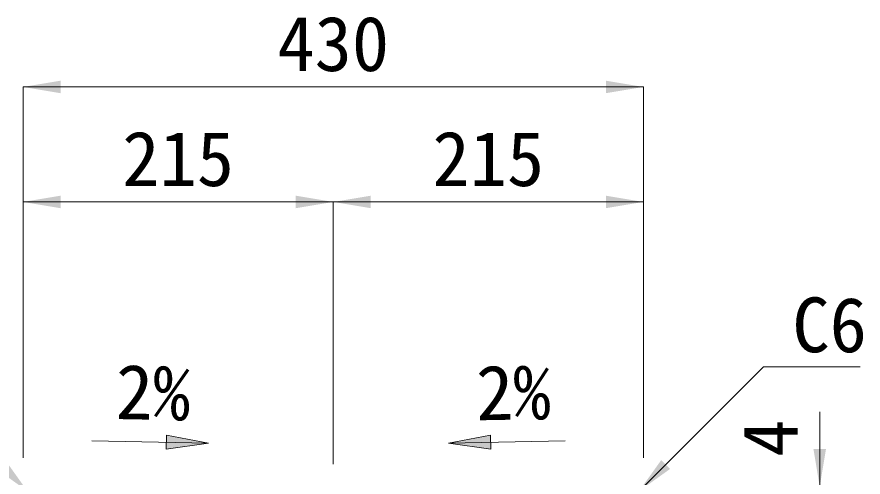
# Model space of a CAD drawing. Units: millimetres at full size, sheet at 1:40. Extents: x 69750 to 116230, y -28801 to 513.
# Drawn here: x 88863 to 89450, y -20037 to -19718 of the extents above; entities that cross this region are included whole.
import ezdxf
from ezdxf.enums import TextEntityAlignment as Align

# ---------------------------------------------------------------- set-up
doc = ezdxf.new("R2010")
doc.units = ezdxf.units.MM
doc.header["$LTSCALE"] = 40
doc.layers.add('寸法線', color=7, linetype='Continuous', lineweight=9)
doc.layers.add('引出線', color=4, linetype='Continuous', lineweight=9)
doc.styles.add('ＭＳ ゴシック', font='')
doc.styles.get('ＭＳ ゴシック').set_extended_font_data('MS Gothic')

# ---------------------------------------------------------------- blocks, each defined once
blk = doc.blocks.new('filled_arrow')
at = {"color": 0, "linetype": 'Continuous', "lineweight": -2}
blk.add_solid([(7.5, 1.25), (0, 0), (7.5, -1.25)], dxfattribs=at)

msp = doc.modelspace()

# ---------------------------------------------------------------- hatches: boundary and pattern name
at = {"layer": '引出線'}
for points in [[(88966.66, -20007.47), (88966.47, -20017.21), (88995.81, -20012.92)], [(89191.42, -20007.47), (89191.62, -20017.21), (89162.28, -20012.92)]]:
    msp.add_hatch(color=256, dxfattribs=at).paths.add_polyline_path(points)

# ---------------------------------------------------------------- linework, layer by layer
at = {"layer": '寸法線'}
for p, q in [((88867.32, -19766.1), (89297.33, -19766.1)), ((88867.32, -20023.19), (88867.32, -19766.1)), ((89297.33, -20023.19), (89297.33, -19766.1)), ((88867.33, -19845.82), (89082.33, -19845.82)), ((88867.33, -20023.19), (88867.33, -19845.82)), ((89082.33, -20027.49), (89082.33, -19845.82)), ((89082.33, -19845.82), (89297.33, -19845.82)), ((89082.33, -20027.49), (89082.33, -19845.82)), ((89297.33, -20023.19), (89297.33, -19845.82)), ((89419.56, -20099.49), (89419.56, -19991.19))]:
    msp.add_line(p, q, dxfattribs=at)
at = {"layer": '引出線', "lineweight": 13}
for p, q in [((88915.07, -20011.31), (88995.81, -20012.92)), ((89243.01, -20011.31), (89162.27, -20012.92))]:
    msp.add_line(p, q, dxfattribs=at)
at = {"layer": '引出線'}
msp.add_lwpolyline([(89294.33, -20046.25), (89380.57, -19960.01), (89447.68, -19960.01)], dxfattribs=at)
at = {"layer": '引出線', "lineweight": 13}
for points in [[(88966.66, -20007.47), (88966.47, -20017.21), (88995.81, -20012.92)], [(89191.42, -20007.47), (89191.62, -20017.21), (89162.28, -20012.92)]]:
    msp.add_lwpolyline(points, close=True, dxfattribs=at)

# ---------------------------------------------------------------- block references
at = {"layer": '寸法線', "xscale": 3.47, "yscale": 3.47}
for p in [(88867.32, -19766.1), (88867.33, -19845.82), (89082.33, -19845.82)]:
    msp.add_blockref('filled_arrow', p, dxfattribs=at)
for p, rotation in [((89297.33, -19766.1), 180), ((89082.33, -19845.82), 180), ((89297.33, -19845.82), 180), ((89419.56, -20043.19), 90)]:
    msp.add_blockref('filled_arrow', p, dxfattribs=dict(at, rotation=rotation))
at = {"layer": '引出線', "xscale": 3.47, "yscale": 3.47}
for p, rotation in [((88870.33, -20046.25), 135), ((89294.33, -20046.25), 45)]:
    msp.add_blockref('filled_arrow', p, dxfattribs=dict(at, rotation=rotation))

# ---------------------------------------------------------------- texts
at = {"layer": '寸法線', "style": 'ＭＳ ゴシック'}
for s, p in [('430', (89082.33, -19736.1)), ('215', (88974.83, -19815.82)), ('215', (89189.83, -19815.82))]:
    msp.add_text(s, height=37.98, dxfattribs=at).set_placement(p, align=Align.MIDDLE_CENTER)
msp.add_text('4', height=37.98, rotation=90, dxfattribs=at).set_placement((89385.21, -20009.52), align=Align.MIDDLE_CENTER)
at = {"layer": '引出線', "style": 'ＭＳ ゴシック'}
msp.add_text('C6', height=37.98, dxfattribs=at).set_placement((89400.57, -19912.01), align=Align.TOP_LEFT)
for rotation, p in [(359, (88957.45, -19977.75)), (1, (89207.2, -19977.75))]:
    msp.add_text('2%', height=37.98, rotation=rotation, dxfattribs=at).set_placement(p, align=Align.MIDDLE_CENTER)

doc.saveas('drawing.dxf')
